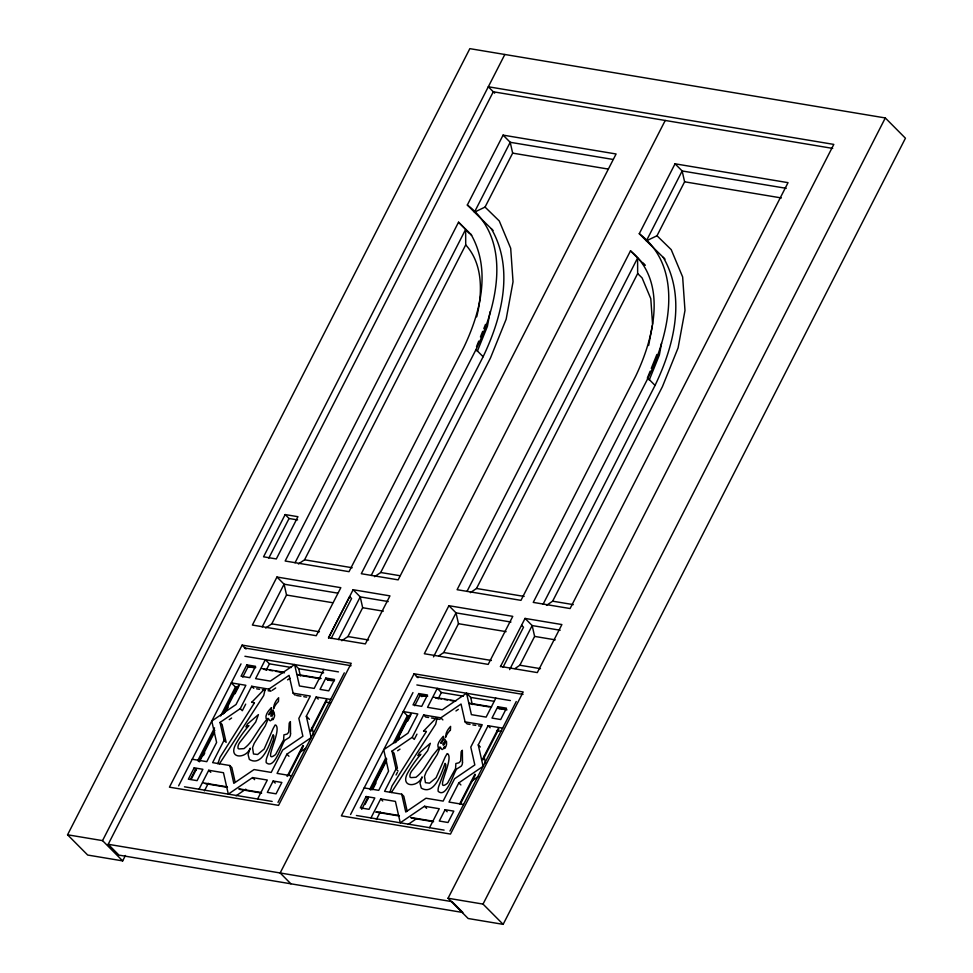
<?xml version="1.0" encoding="UTF-8"?>
<svg xmlns="http://www.w3.org/2000/svg" width="973" height="973" viewBox="0 0 973 973"><rect width="100%" height="100%" fill="white"/><g stroke="black" fill="none" stroke-linecap="round" stroke-linejoin="round"><path stroke-width="1.46" d="M476.697 316.833C482.62 293.104 483.094 263.865 465.714 244.88L465.653 229.36L295.038 562.783M490.124 311.603L487.424 326.32L477.293 351.387M648.638 345.512L652.311 325.59M661.531 343.226L659.366 354.999L649.234 380.066M219.436 763.854L263.707 695.573L265.142 689.395M437.084 718.074L435.649 724.253L391.377 792.545M217.879 763.769L220.044 757.335L254.452 702.834M389.82 792.448L391.985 786.014L426.393 731.514M476.515 346.68L478.765 341.109M480.443 336.938L482.693 331.367M483.824 328.582L485.515 324.398M476.004 349.562C497.361 305.607 512.917 239.528 467.332 205.011L503.09 135.125L616.091 153.977L398.152 579.859L361.299 573.717L476.004 349.562L483.119 356.726L371.175 575.481M483.119 356.726C501.922 317.514 514.462 268.816 491.329 228.667M647.325 378.144L650.146 371.187M651.265 368.402L656.897 354.476M647.945 378.242C669.302 334.286 684.858 268.207 639.273 233.702L675.043 163.805L788.033 182.656L570.093 608.539L533.24 602.396L647.945 378.242L655.06 385.405L543.129 604.16M655.06 385.405C673.875 346.206 686.415 297.495 663.27 257.358M125.432 855.474L122.671 860.886L87.692 855.048L67.563 834.785L469.85 48.65L885.308 117.952L905.437 138.215L503.15 924.35L468.171 918.512L448.054 898.249L833.812 144.405L488.3 86.767L494.661 93.165M122.671 860.886L102.542 840.623L504.829 54.488M108.198 844.296L452.092 901.655L462.844 912.492L118.961 855.121L108.198 844.296L493.287 91.778L832.681 148.395M285.162 514.571L263.549 556.811L276.32 558.94L297.945 516.699L285.162 514.571L289.066 518.5L297.58 519.923M268.803 558.101L289.066 518.5M242.131 645.099L169.436 787.169L278.546 805.376L351.241 663.306L242.131 645.099L246.047 649.04M276.964 577.025L252.384 625.055L316.249 635.71L340.83 587.68L276.964 577.025L284.08 584.189L286.524 595.026L271.783 623.839L265.641 628.035M470.981 234.566L458.538 222.197L285.162 561.02L349.027 571.674L463.732 347.519C480.346 312.868 491.426 269.825 470.981 234.347M178.618 785.831L241.024 663.902M262.224 626.88L284.08 584.189L337.546 593.104M197.701 760.764L214.547 727.84M220.616 715.994L235.442 687.023L231.306 682.876L245.865 685.296L236.038 704.513L211.773 721.054L216.614 742.46L206.787 761.664L192.228 759.244M194.174 767.831L188.361 779.191L197.069 780.638L202.883 769.29L194.174 767.831L196.242 769.911M246.862 664.875L241.061 676.223L249.769 677.682L255.571 666.323L246.862 664.875L248.93 666.955M198.881 761.47L214.802 730.358M223.121 714.121L236.962 687.06M190.477 779.288L195.987 768.524M199.429 761.798L214.571 732.207M224.204 713.379L238.653 685.138M242.788 677.074L248.297 666.31L255.729 667.551M191.693 778.461L196.51 769.047M203.393 755.595L204.768 752.907M226.794 709.876L228.168 707.176M235.052 693.737L239.176 685.661M298.407 563.987L304.561 559.803L465.714 244.88M467.332 205.011L474.447 212.175L485.053 207.079L512.662 153.126L510.205 142.289L503.09 135.125M199.015 789.237L208.733 770.263L223.462 772.72L228.314 794.126L252.579 777.573L267.307 780.042L257.602 799.015M268.074 690.733L270.932 691.219L268.864 689.139L251.715 686.269L240.258 708.636L220.032 722.428L224.07 740.271L212.625 762.637L229.786 765.508L231.854 767.588L234.955 781.307M245.695 704.136L242.326 710.716L240.258 708.636M204.439 790.867L208.331 783.277M266.213 670.166L269.448 663.841L265.325 659.682L255.607 678.655L270.348 681.112L294.612 664.559L298.735 668.719L300.353 675.858M353.114 589.723L328.533 637.765L365.374 643.907L389.954 595.877L353.114 589.723L360.229 596.887L362.674 607.724L347.933 636.549L341.791 640.733M328.509 637.947L349.672 596.595L351.581 598.517L331.1 638.543M338.373 639.589L360.229 596.887L388.227 601.557M323.9 669.448L314.194 688.422L299.453 685.965L294.612 664.559M273.158 781.015L267.344 792.363L276.052 793.822L281.866 782.462L273.158 781.015L275.225 783.095M330.698 699.453L316.14 697.021L306.313 716.225L311.153 737.631L286.889 754.184L277.062 773.389L291.608 775.822M325.846 678.047L320.044 689.395L328.752 690.854L334.554 679.495L325.846 678.047L327.913 680.127M374.556 576.697L380.698 572.501L490.489 357.955L506.155 319.193L513.039 281.781L510.691 248.285L499.271 220.968L485.053 207.079M287.12 776.43L302.944 745.488M310.521 730.699L326.344 699.769M288.324 775.603L303.467 746.011M311.044 731.222L326.867 700.292M277.998 802.409L344.296 672.854M665.228 120.47L280.151 872.976L290.903 883.812M414.072 673.778L341.377 815.861L450.487 834.056L523.182 691.985L414.072 673.778L417.989 677.719M448.906 605.705L424.325 653.734L488.191 664.389L512.771 616.359L448.906 605.705L456.021 612.868L458.478 623.705L443.724 652.53L438.811 655.875M630.48 250.876L457.103 589.699L520.969 600.353L635.673 376.198C653.722 338.458 668.244 281.671 630.48 250.876L644.965 265.24M350.56 814.51L412.966 692.581M433.484 656.897L456.021 612.868L510.971 622.039M466.979 591.462L637.595 258.04L637.656 273.559L476.502 588.483L470.36 592.666M366.116 796.522L360.314 807.87L369.022 809.317L374.824 797.969L366.116 796.522L368.183 798.602M369.655 789.444L385.819 757.845M393.238 743.36L407.383 715.702L403.248 711.555L417.806 713.975L407.979 733.192L383.715 749.733L388.555 771.139L378.728 790.344L364.17 787.923M418.804 693.554L413.002 704.902L421.71 706.362L427.512 695.002L418.804 693.554L421.905 696.668M370.822 790.149L386.755 759.037M395.062 742.8L408.903 715.739M361.737 809.305L367.928 797.203M372.063 789.139L386.512 760.886M396.145 742.058L410.606 713.817M414.729 705.753L420.239 694.99L427.67 696.23M365.009 804.452L368.451 797.726M372.586 789.662L376.016 782.937M398.042 739.894L399.416 737.206M407.675 721.066L411.117 714.34M639.273 233.702L646.388 240.854L656.994 235.758L684.603 181.805L682.158 170.968L675.043 163.805M370.968 817.916L380.674 798.942L395.415 801.399L400.256 822.805L424.52 806.264L439.261 808.721L429.543 827.695M442.873 719.898L440.818 717.819L423.656 714.948L412.211 737.327L391.985 751.12L396.023 768.95L384.578 791.329L401.727 794.187L403.795 796.267L407.213 811.36M396.06 774.982L397.41 772.355M416.967 734.141L414.267 739.395L412.211 737.327M376.393 819.546L380.273 811.956M438.154 698.845L441.389 692.521L437.266 688.361L427.548 707.335L442.289 709.791L466.554 693.25L470.689 697.398L472.294 704.537M500.45 666.627L525.055 618.414L561.895 624.557L537.315 672.586L500.475 666.444M503.041 667.223L523.523 627.196L521.625 625.274M509.633 669.606L532.17 625.566L525.055 618.414M495.841 698.128L486.135 717.101L471.394 714.644L466.554 693.25M445.099 809.694L439.297 821.042L448.006 822.501L453.807 811.141L445.099 809.694L447.166 811.774M502.64 728.132L488.081 725.7L478.254 744.917L483.094 766.31L458.83 782.864L449.003 802.068L463.549 804.501M497.787 706.726L491.985 718.074L500.694 719.534L506.495 708.174L497.787 706.726L499.854 708.806M514.96 668.573L519.874 665.228L534.615 636.403L532.17 625.566L560.168 630.236M546.498 605.376L552.64 601.18L662.431 386.634L678.096 347.872L684.98 310.46L682.645 276.964L671.212 249.647L656.994 235.758M459.755 803.759L474.897 774.167M482.462 759.378L498.298 728.449M460.278 804.282L475.408 774.703M482.985 759.901L498.808 728.972M449.952 831.088L516.249 701.533M503.15 924.35L483.022 904.087L885.308 117.952M251.679 702.372L264.437 689.164M423.62 731.051L436.378 717.843M450.402 730.164L450.596 726.393L449.125 728.047A13.415 9.049 -44.8 0 0 446.121 733.678L445.634 737.303A13.427 9.049 -44.8 0 1 450.39 730.164M268.864 689.139L289.09 675.347L293.128 693.177L295.196 695.257M229.239 719.643L231.623 718.025M272.124 690.404L275.687 687.972M287.594 679.859L289.966 678.23M236.074 795.805L245.78 789.176M299.514 752.543L305.571 748.407M440.818 717.819L461.044 704.026L465.082 721.869L467.137 723.936L470.008 724.423M397.616 750.755L399.988 749.137M455.96 710.971L458.344 709.341M408.028 824.484L416.517 818.694M471.455 781.222L478.728 776.259M612.795 159.402L510.205 142.289L474.447 212.175L493.068 230.419M786.22 188.324L682.158 170.968L646.388 240.854L665.009 259.098M512.662 153.126L607.943 169.022M684.603 181.805L781.368 197.945M304.561 559.803L352.19 567.745M380.698 572.501L399.867 575.7M476.502 588.483L524.131 596.425M552.64 601.18L573.279 604.622M286.524 595.026L332.681 602.725M362.674 607.724L383.313 611.166M458.478 623.705L506.106 631.647M534.615 636.403L555.255 639.845M271.783 623.839L319.424 631.793M347.933 636.549L368.56 639.991M443.724 652.53L491.365 660.472M519.874 665.228L540.501 668.67M244.454 647.921L351.083 665.714M416.395 676.612L523.024 694.394M244.916 656.276L338.458 671.881M416.858 684.956L510.399 700.56M269.448 663.841L291.413 667.502M298.735 668.719L323.632 672.878M441.389 692.521L463.355 696.182M470.689 697.398L494.114 701.314M261.664 668.536L283.958 672.258M297.337 674.496L321.126 678.461M327.062 679.446L334.493 680.686M433.617 697.215L455.911 700.937M469.278 703.175L491.584 706.885M499.015 708.125L506.447 709.366M248.808 666.833L254.756 667.831M263.671 669.315L266.651 669.813M269.618 670.3L272.598 670.798M275.566 671.297L284.481 672.781M297.86 675.019L320.153 678.728M327.585 679.969L332.048 680.711M420.762 695.513L425.213 696.254M435.624 697.994L441.56 698.979M444.539 699.478L447.507 699.976M450.487 700.475L453.454 700.974M469.801 703.698L489.127 706.921M498.042 708.405L506.957 709.889M293.128 693.177L310.29 696.048L298.845 718.415L302.883 736.257L282.656 750.049L271.212 772.416L254.05 769.558L233.824 783.35L229.786 765.508M465.082 721.869L482.231 724.727L470.786 747.094L474.824 764.936L454.598 778.728L443.153 801.095L425.992 798.237L405.765 812.029L401.727 794.187M256.629 688.823L259.499 689.31M262.357 689.784L265.215 690.258M296.631 695.5L300.912 696.218M303.783 696.692L306.641 697.167M428.582 717.515L425.724 717.028L423.656 714.948M431.44 717.989L434.299 718.463M437.157 718.938L440.015 719.412M472.866 724.897L475.724 725.371M478.582 725.846L481.44 726.332M235.442 687.023L238.349 687.51M326.089 702.153L330.455 702.871M407.383 715.702L410.29 716.189M496.583 730.589L500.949 731.319M251.606 702.299L254.379 702.761M423.547 730.978L426.32 731.441M203.175 782.864L226.952 786.829M238.835 788.811L261.141 792.533M376.6 811.786L398.894 815.508M410.788 817.49L433.082 821.212M205.181 783.63L227.475 787.352M239.358 789.334L261.652 793.056M375.639 812.066L399.416 816.031M411.299 818.013L433.593 821.735M184.469 786.804L272.16 801.436M356.41 815.496L444.102 830.115M67.563 834.785L102.542 840.623M448.054 898.249L483.022 904.087M271.467 707.614L271.309 710.254L268.463 714.705L269.691 714.377L273.024 709.974L273.182 711.324L270.713 716.116L272.136 716.116L274.033 712.017L274.617 715.593A9.158 6.179 -44.8 0 1 273.498 718.719C271.954 722.209 272.999 715.702 272.014 719.132A2.128 1.435 -44.8 0 1 271.491 720.008C268.949 723.024 269.302 716.7 267.04 718.767A2.104 1.423 -44.8 0 1 266.103 718.548C264.899 714.814 268.998 709.937 271.516 707.675M637.656 273.559L642.095 277.901L650.791 298.675L652.567 324.167M467.393 231.112L471.65 235.271M642.922 263.026L644.953 265.082M458.538 222.197L469.29 233.034M488.081 725.7L490.149 727.78M478.254 744.917L480.309 746.996M458.83 782.864L460.898 784.943M391.985 751.12L394.041 753.199L397.458 768.293M396.023 768.95L398.079 771.03M316.14 697.021L318.207 699.101M424.52 806.264L426.588 808.332M306.313 716.225L309.402 719.351M380.674 798.942L382.742 801.022M251.715 686.269L253.771 688.349M286.889 754.184L288.957 756.252M220.032 722.428L222.099 724.508L226.137 742.35L224.07 740.271M252.579 777.573L254.634 779.653M208.733 770.263L210.788 772.343M483.995 756.203L485.612 763.343M312.053 727.524L313.671 734.651M444.406 747.568L444.649 748.529L445.439 747.398A9.158 6.179 -44.8 0 0 446.558 744.272C446.85 735.138 443.883 749.174 442.861 744.053C447.848 737.984 443.542 737.169 441.633 743.056C438.045 744.722 445.585 737.85 443.384 736.281C441.085 738.908 436.78 743.372 438.045 747.228A2.104 1.423 -44.8 0 0 438.993 747.446C441.365 745.245 440.793 751.776 443.433 748.687A2.128 1.435 -44.8 0 0 443.956 747.811L444.454 746.668L444.406 747.568M290.55 733.8L290.404 735.211A5.765 3.88 -44.8 0 1 289.334 737.437L284.858 740.271C281.829 743.481 274.702 770.324 266.213 762.65A13.05 8.793 -44.8 0 1 266.967 757.237L273.401 739.857L273.936 736.062L273.145 734.7C270.19 742.131 262.88 767.612 249.343 759.414L248.066 754.513L250.183 748.225C246.351 758.709 228.485 759.293 235.235 745.184A78.156 52.676 -44.8 0 1 248.942 725.59L245.865 726.892L247.47 724.034L258.417 714.62L255.704 722.027L240.684 741.28A8.416 5.68 -44.8 0 0 237.971 746.741L238.02 748.407L238.969 748.942L244.004 748.614A25.456 17.161 -44.8 0 0 252.834 738.884L260.326 727.439L266.383 719.898L267.806 719.74L265.288 725.834L254.233 743.287L252.542 747.678L253.503 753.978L257.577 754.501L264.169 749.028L273.255 728.339L275.152 724.958L275.906 725.165C282.109 731.197 261.688 765.313 275.359 754.707A6.653 4.488 -44.8 0 0 276.575 752.615L283.63 739.833L283.921 734.846L287.059 734.092L288.689 732.243L289.224 723.073L290.392 721.601L290.55 733.8M462.503 762.479L462.345 763.89A5.765 3.88 -44.8 0 1 461.275 766.116L456.799 768.95C453.783 772.161 446.643 799.003 438.166 791.329A13.05 8.793 -44.8 0 1 438.908 785.929L445.342 768.536L445.877 764.742L445.087 763.379C442.131 770.811 434.822 796.291 421.285 788.094L420.008 783.192L422.124 776.904C418.293 787.388 400.426 787.972 407.176 773.876A78.156 52.676 -44.8 0 1 420.883 754.27L417.818 755.571L419.412 752.725L430.358 743.299L427.646 750.706L412.625 769.959A8.416 5.68 -44.8 0 0 409.913 775.42L409.961 777.086L410.91 777.622L415.945 777.293A25.456 17.161 -44.8 0 0 424.775 767.563L432.267 756.118L438.324 748.578L439.747 748.419L437.23 754.513L426.186 771.966L424.483 776.369L425.444 782.657L429.519 783.18L436.111 777.707L445.196 757.018L447.106 753.637L447.848 753.844C454.05 759.877 433.63 793.992 447.3 783.387A6.653 4.488 -44.8 0 0 448.517 781.307L455.571 768.512L455.875 763.525L459.001 762.771L460.643 760.922L461.166 751.752L462.345 750.28L462.503 762.479M273.766 706.872L273.693 708.624A13.427 9.049 -44.8 0 1 278.448 701.484L278.655 697.714L277.183 699.368A13.415 9.049 -44.8 0 0 274.179 704.999L273.766 706.872"/></g></svg>
